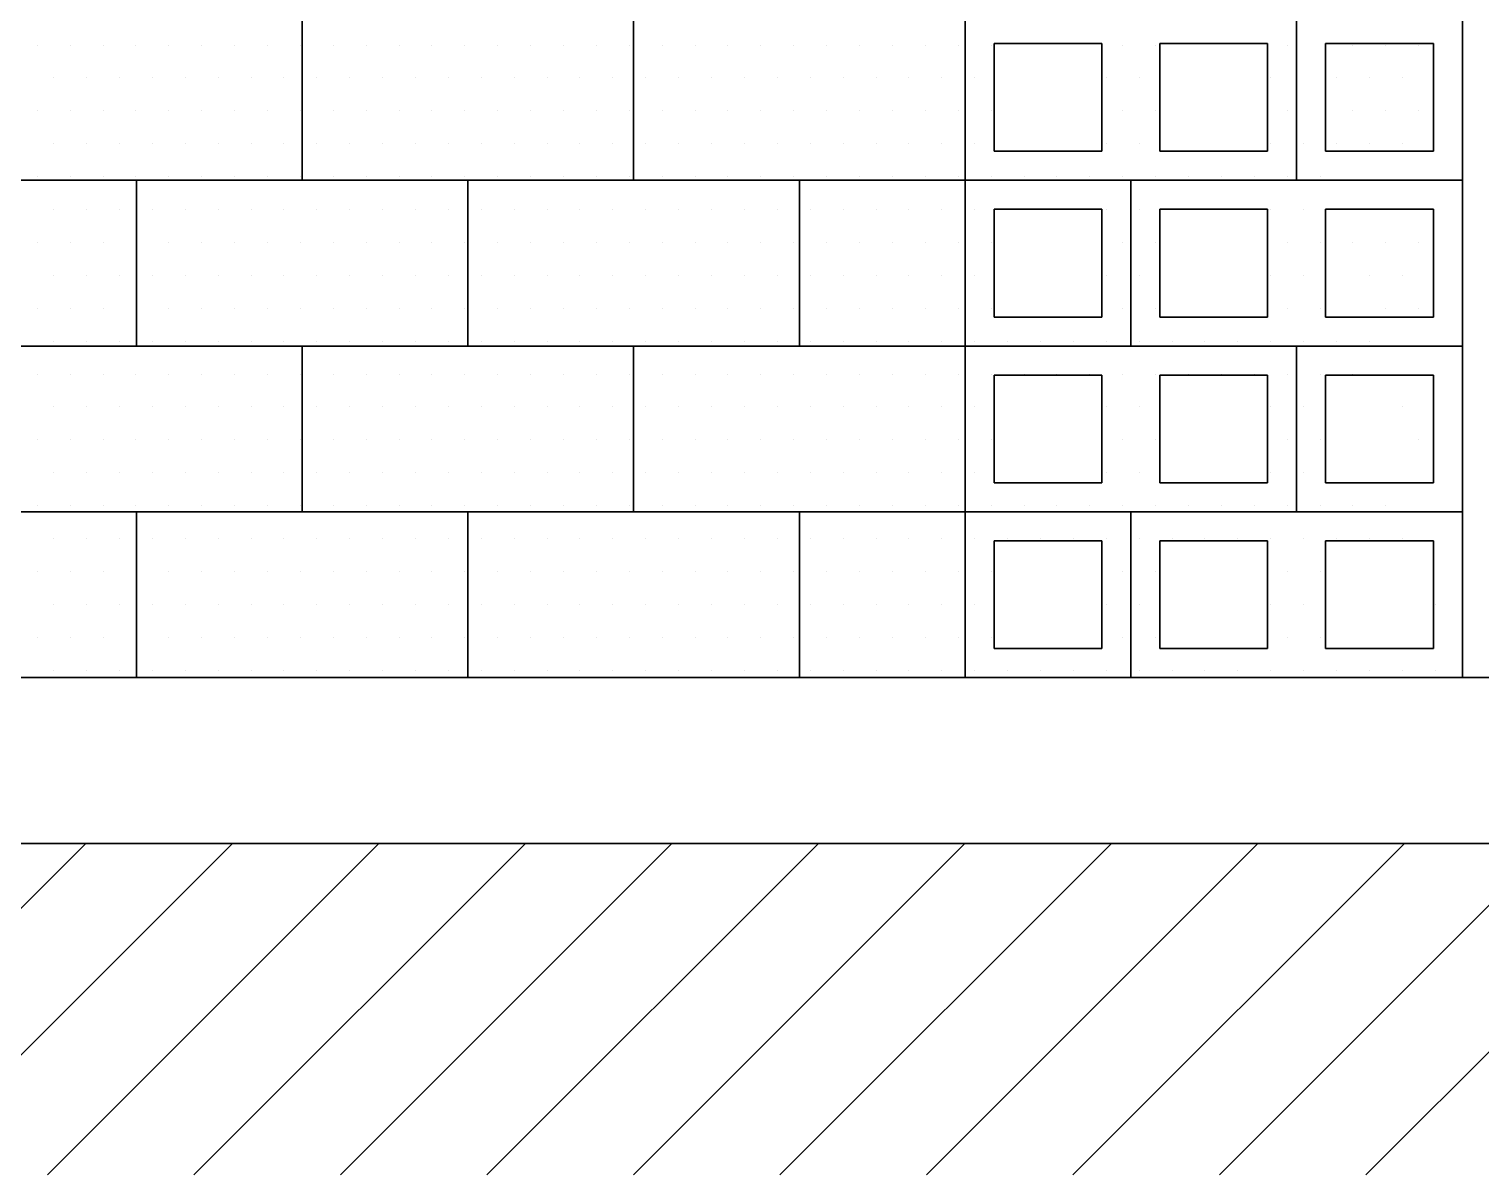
# Model space of a CAD drawing. Header units: millimetres. Extents: x 259.4 to 273.2, y 164.2 to 174.9.
# Drawn here: x 265.238 to 266.99, y 170.528 to 171.91 of the extents above; entities that cross this region are included whole.
import ezdxf

# ---------------------------------------------------------------- set-up
doc = ezdxf.new("R2010")
doc.units = ezdxf.units.MM
doc.layers.add('A-ANNO-SCRN', color=30, linetype='Continuous')
for name, color, linetype, lineweight in [('A-ELEV-MBE1', 7, 'Continuous', 35), ('A-ELEV-PATT', 8, 'Continuous', 18), ('A-WALL-FULL-EXTR', 7, 'Continuous', 35)]:
    doc.layers.add(name, color=color, linetype=linetype, lineweight=lineweight)

msp = doc.modelspace()

# ---------------------------------------------------------------- hatches: boundary and pattern name
at = {"layer": 'A-ANNO-SCRN'}
h = msp.add_hatch(dxfattribs=at)
h.set_pattern_fill('ANSI31', color=0)
h.set_pattern_definition([(45, (165.27523, 121.45509), (-0.08838835, 0.08838835), [])])
h.paths.add_polyline_path([(259.4171, 170.5279), (259.4171, 170.9279), (273.1671, 170.9279), (273.1671, 170.5279)])

# ---------------------------------------------------------------- linework, layer by layer
at = {"layer": 'A-ELEV-MBE1'}
for p, q in [((266.3671, 173.3279), (266.3671, 171.1279)), ((266.9671, 173.3279), (266.9671, 171.1279)), ((265.5671, 171.9279), (265.5671, 171.7279)), ((265.9671, 171.9279), (265.9671, 171.7279)), ((266.7671, 171.9279), (266.7671, 171.7279)), ((266.4021, 171.7629), (266.4021, 171.8929)), ((266.4021, 171.8929), (266.5321, 171.8929)), ((266.5321, 171.8929), (266.5321, 171.7629)), ((266.6021, 171.7629), (266.6021, 171.8929)), ((266.6021, 171.8929), (266.7321, 171.8929)), ((266.7321, 171.8929), (266.7321, 171.7629)), ((266.8021, 171.7629), (266.8021, 171.8929)), ((266.8021, 171.8929), (266.9321, 171.8929)), ((266.9321, 171.8929), (266.9321, 171.7629)), ((266.5321, 171.7629), (266.4021, 171.7629)), ((266.7321, 171.7629), (266.6021, 171.7629)), ((266.9321, 171.7629), (266.8021, 171.7629)), ((266.3671, 171.7279), (263.5001, 171.7279)), ((265.3671, 171.7279), (265.3671, 171.5279)), ((265.7671, 171.7279), (265.7671, 171.5279)), ((266.1671, 171.7279), (266.1671, 171.5279)), ((266.3671, 171.7279), (266.9671, 171.7279)), ((266.5671, 171.7279), (266.5671, 171.5279)), ((266.4021, 171.5629), (266.4021, 171.6929)), ((266.4021, 171.6929), (266.5321, 171.6929)), ((266.5321, 171.6929), (266.5321, 171.5629)), ((266.6021, 171.5629), (266.6021, 171.6929)), ((266.6021, 171.6929), (266.7321, 171.6929)), ((266.7321, 171.6929), (266.7321, 171.5629)), ((266.8021, 171.5629), (266.8021, 171.6929)), ((266.8021, 171.6929), (266.9321, 171.6929)), ((266.9321, 171.6929), (266.9321, 171.5629)), ((266.5321, 171.5629), (266.4021, 171.5629)), ((266.7321, 171.5629), (266.6021, 171.5629)), ((266.9321, 171.5629), (266.8021, 171.5629)), ((266.3671, 171.5279), (263.5001, 171.5279)), ((265.5671, 171.5279), (265.5671, 171.3279)), ((265.9671, 171.5279), (265.9671, 171.3279)), ((266.3671, 171.5279), (266.9671, 171.5279)), ((266.7671, 171.5279), (266.7671, 171.3279)), ((266.4021, 171.3629), (266.4021, 171.4929)), ((266.4021, 171.4929), (266.5321, 171.4929)), ((266.5321, 171.4929), (266.5321, 171.3629)), ((266.6021, 171.3629), (266.6021, 171.4929)), ((266.6021, 171.4929), (266.7321, 171.4929)), ((266.7321, 171.4929), (266.7321, 171.3629)), ((266.8021, 171.3629), (266.8021, 171.4929)), ((266.8021, 171.4929), (266.9321, 171.4929)), ((266.9321, 171.4929), (266.9321, 171.3629)), ((266.5321, 171.3629), (266.4021, 171.3629)), ((266.7321, 171.3629), (266.6021, 171.3629)), ((266.9321, 171.3629), (266.8021, 171.3629)), ((265.3671, 171.3279), (265.3671, 171.1279)), ((265.7671, 171.3279), (265.7671, 171.1279)), ((266.1671, 171.3279), (266.1671, 171.1279)), ((266.3671, 171.3279), (266.9671, 171.3279)), ((266.5671, 171.3279), (266.5671, 171.1279)), ((266.4021, 171.1629), (266.4021, 171.2929)), ((266.4021, 171.2929), (266.5321, 171.2929)), ((266.5321, 171.2929), (266.5321, 171.1629)), ((266.6021, 171.1629), (266.6021, 171.2929)), ((266.6021, 171.2929), (266.7321, 171.2929)), ((266.7321, 171.2929), (266.7321, 171.1629)), ((266.8021, 171.1629), (266.8021, 171.2929)), ((266.8021, 171.2929), (266.9321, 171.2929)), ((266.9321, 171.2929), (266.9321, 171.1629)), ((266.5321, 171.1629), (266.4021, 171.1629)), ((266.7321, 171.1629), (266.6021, 171.1629)), ((266.9321, 171.1629), (266.8021, 171.1629)), ((271.1671, 171.1279), (264.7671, 171.1279)), ((259.4171, 170.9279), (273.1671, 170.9279))]:
    msp.add_line(p, q, dxfattribs=at)
at = {"layer": 'A-ELEV-PATT', "linetype": 'Continuous'}
for p, q in [((265.2475, 171.891), (265.2475, 171.891)), ((265.2872, 171.891), (265.2872, 171.891)), ((265.3269, 171.891), (265.3269, 171.891)), ((265.3666, 171.891), (265.3666, 171.891)), ((265.4063, 171.891), (265.4063, 171.891)), ((265.446, 171.891), (265.446, 171.891)), ((265.4857, 171.891), (265.4857, 171.891)), ((265.5254, 171.891), (265.5254, 171.891)), ((265.565, 171.891), (265.565, 171.891)), ((265.6047, 171.891), (265.6047, 171.891)), ((265.6444, 171.891), (265.6444, 171.891)), ((265.6841, 171.891), (265.6841, 171.891)), ((265.7238, 171.891), (265.7238, 171.891)), ((265.7635, 171.891), (265.7635, 171.891)), ((265.8032, 171.891), (265.8032, 171.891)), ((265.8429, 171.891), (265.8429, 171.891)), ((265.8825, 171.891), (265.8825, 171.891)), ((265.9222, 171.891), (265.9222, 171.891)), ((265.9619, 171.891), (265.9619, 171.891)), ((266.0016, 171.891), (266.0016, 171.891)), ((266.0413, 171.891), (266.0413, 171.891)), ((266.081, 171.891), (266.081, 171.891)), ((266.1207, 171.891), (266.1207, 171.891)), ((266.1604, 171.891), (266.1604, 171.891)), ((266.2, 171.891), (266.2, 171.891)), ((266.2397, 171.891), (266.2397, 171.891)), ((266.2794, 171.891), (266.2794, 171.891)), ((266.3191, 171.891), (266.3191, 171.891)), ((266.3588, 171.891), (266.3588, 171.891)), ((266.3985, 171.891), (266.3985, 171.891)), ((266.5572, 171.891), (266.5572, 171.891)), ((266.5969, 171.891), (266.5969, 171.891)), ((266.7557, 171.891), (266.7557, 171.891)), ((266.835, 171.891), (266.835, 171.891)), ((266.8747, 171.891), (266.8747, 171.891)), ((266.9144, 171.891), (266.9144, 171.891)), ((265.2674, 171.8514), (265.2674, 171.8514)), ((265.3071, 171.8514), (265.3071, 171.8514)), ((265.3468, 171.8514), (265.3468, 171.8514)), ((265.3864, 171.8514), (265.3864, 171.8514)), ((265.4261, 171.8514), (265.4261, 171.8514)), ((265.4658, 171.8514), (265.4658, 171.8514)), ((265.5055, 171.8514), (265.5055, 171.8514)), ((265.5452, 171.8514), (265.5452, 171.8514)), ((265.5849, 171.8514), (265.5849, 171.8514)), ((265.6246, 171.8514), (265.6246, 171.8514)), ((265.6643, 171.8514), (265.6643, 171.8514)), ((265.7039, 171.8514), (265.7039, 171.8514)), ((265.7436, 171.8514), (265.7436, 171.8514)), ((265.7833, 171.8514), (265.7833, 171.8514)), ((265.823, 171.8514), (265.823, 171.8514)), ((265.8627, 171.8514), (265.8627, 171.8514)), ((265.9024, 171.8514), (265.9024, 171.8514)), ((265.9421, 171.8514), (265.9421, 171.8514)), ((265.9818, 171.8514), (265.9818, 171.8514)), ((266.0214, 171.8514), (266.0214, 171.8514)), ((266.0611, 171.8514), (266.0611, 171.8514)), ((266.1008, 171.8514), (266.1008, 171.8514)), ((266.1405, 171.8514), (266.1405, 171.8514)), ((266.1802, 171.8514), (266.1802, 171.8514)), ((266.2199, 171.8514), (266.2199, 171.8514)), ((266.2596, 171.8514), (266.2596, 171.8514)), ((266.2993, 171.8514), (266.2993, 171.8514)), ((266.3389, 171.8514), (266.3389, 171.8514)), ((266.3786, 171.8514), (266.3786, 171.8514)), ((266.5374, 171.8514), (266.5374, 171.8514)), ((266.5771, 171.8514), (266.5771, 171.8514)), ((266.7358, 171.8514), (266.7358, 171.8514)), ((266.8152, 171.8514), (266.8152, 171.8514)), ((266.8549, 171.8514), (266.8549, 171.8514)), ((266.8946, 171.8514), (266.8946, 171.8514)), ((265.2475, 171.8117), (265.2475, 171.8117)), ((265.2872, 171.8117), (265.2872, 171.8117)), ((265.3269, 171.8117), (265.3269, 171.8117)), ((265.3666, 171.8117), (265.3666, 171.8117)), ((265.4063, 171.8117), (265.4063, 171.8117)), ((265.446, 171.8117), (265.446, 171.8117)), ((265.4857, 171.8117), (265.4857, 171.8117)), ((265.5254, 171.8117), (265.5254, 171.8117)), ((265.565, 171.8117), (265.565, 171.8117)), ((265.6047, 171.8117), (265.6047, 171.8117)), ((265.6444, 171.8117), (265.6444, 171.8117)), ((265.6841, 171.8117), (265.6841, 171.8117)), ((265.7238, 171.8117), (265.7238, 171.8117)), ((265.7635, 171.8117), (265.7635, 171.8117)), ((265.8032, 171.8117), (265.8032, 171.8117)), ((265.8429, 171.8117), (265.8429, 171.8117)), ((265.8825, 171.8117), (265.8825, 171.8117)), ((265.9222, 171.8117), (265.9222, 171.8117)), ((265.9619, 171.8117), (265.9619, 171.8117)), ((266.0016, 171.8117), (266.0016, 171.8117)), ((266.0413, 171.8117), (266.0413, 171.8117)), ((266.081, 171.8117), (266.081, 171.8117)), ((266.1207, 171.8117), (266.1207, 171.8117)), ((266.1604, 171.8117), (266.1604, 171.8117)), ((266.2, 171.8117), (266.2, 171.8117)), ((266.2397, 171.8117), (266.2397, 171.8117)), ((266.2794, 171.8117), (266.2794, 171.8117)), ((266.3191, 171.8117), (266.3191, 171.8117)), ((266.3588, 171.8117), (266.3588, 171.8117)), ((266.3985, 171.8117), (266.3985, 171.8117)), ((266.5572, 171.8117), (266.5572, 171.8117)), ((266.5969, 171.8117), (266.5969, 171.8117)), ((266.7557, 171.8117), (266.7557, 171.8117)), ((266.835, 171.8117), (266.835, 171.8117)), ((266.8747, 171.8117), (266.8747, 171.8117)), ((266.9144, 171.8117), (266.9144, 171.8117)), ((265.2674, 171.772), (265.2674, 171.772)), ((265.3071, 171.772), (265.3071, 171.772)), ((265.3468, 171.772), (265.3468, 171.772)), ((265.3864, 171.772), (265.3864, 171.772)), ((265.4261, 171.772), (265.4261, 171.772)), ((265.4658, 171.772), (265.4658, 171.772)), ((265.5055, 171.772), (265.5055, 171.772)), ((265.5452, 171.772), (265.5452, 171.772)), ((265.5849, 171.772), (265.5849, 171.772)), ((265.6246, 171.772), (265.6246, 171.772)), ((265.6643, 171.772), (265.6643, 171.772)), ((265.7039, 171.772), (265.7039, 171.772)), ((265.7436, 171.772), (265.7436, 171.772)), ((265.7833, 171.772), (265.7833, 171.772)), ((265.823, 171.772), (265.823, 171.772)), ((265.8627, 171.772), (265.8627, 171.772)), ((265.9024, 171.772), (265.9024, 171.772)), ((265.9421, 171.772), (265.9421, 171.772)), ((265.9818, 171.772), (265.9818, 171.772)), ((266.0214, 171.772), (266.0214, 171.772)), ((266.0611, 171.772), (266.0611, 171.772)), ((266.1008, 171.772), (266.1008, 171.772)), ((266.1405, 171.772), (266.1405, 171.772)), ((266.1802, 171.772), (266.1802, 171.772)), ((266.2199, 171.772), (266.2199, 171.772)), ((266.2596, 171.772), (266.2596, 171.772)), ((266.2993, 171.772), (266.2993, 171.772)), ((266.3389, 171.772), (266.3389, 171.772)), ((266.3786, 171.772), (266.3786, 171.772)), ((266.5374, 171.772), (266.5374, 171.772)), ((266.5771, 171.772), (266.5771, 171.772)), ((266.7358, 171.772), (266.7358, 171.772)), ((266.7755, 171.772), (266.7755, 171.772)), ((266.8152, 171.772), (266.8152, 171.772)), ((266.8549, 171.772), (266.8549, 171.772)), ((266.8946, 171.772), (266.8946, 171.772)), ((265.2475, 171.7323), (265.2475, 171.7323)), ((265.2872, 171.7323), (265.2872, 171.7323)), ((265.3269, 171.7323), (265.3269, 171.7323)), ((265.3666, 171.7323), (265.3666, 171.7323)), ((265.4063, 171.7323), (265.4063, 171.7323)), ((265.446, 171.7323), (265.446, 171.7323)), ((265.4857, 171.7323), (265.4857, 171.7323)), ((265.5254, 171.7323), (265.5254, 171.7323)), ((265.565, 171.7323), (265.565, 171.7323)), ((265.6047, 171.7323), (265.6047, 171.7323)), ((265.6444, 171.7323), (265.6444, 171.7323)), ((265.6841, 171.7323), (265.6841, 171.7323)), ((265.7238, 171.7323), (265.7238, 171.7323)), ((265.7635, 171.7323), (265.7635, 171.7323)), ((265.8032, 171.7323), (265.8032, 171.7323)), ((265.8429, 171.7323), (265.8429, 171.7323)), ((265.8825, 171.7323), (265.8825, 171.7323)), ((265.9222, 171.7323), (265.9222, 171.7323)), ((265.9619, 171.7323), (265.9619, 171.7323)), ((266.0016, 171.7323), (266.0016, 171.7323)), ((266.0413, 171.7323), (266.0413, 171.7323)), ((266.081, 171.7323), (266.081, 171.7323)), ((266.1207, 171.7323), (266.1207, 171.7323)), ((266.1604, 171.7323), (266.1604, 171.7323)), ((266.2, 171.7323), (266.2, 171.7323)), ((266.2397, 171.7323), (266.2397, 171.7323)), ((266.2794, 171.7323), (266.2794, 171.7323)), ((266.3191, 171.7323), (266.3191, 171.7323)), ((266.3588, 171.7323), (266.3588, 171.7323)), ((266.3985, 171.7323), (266.3985, 171.7323)), ((266.4382, 171.7323), (266.4382, 171.7323)), ((266.4779, 171.7323), (266.4779, 171.7323)), ((266.5175, 171.7323), (266.5175, 171.7323)), ((266.5572, 171.7323), (266.5572, 171.7323)), ((266.5969, 171.7323), (266.5969, 171.7323)), ((266.6366, 171.7323), (266.6366, 171.7323)), ((266.6763, 171.7323), (266.6763, 171.7323)), ((266.716, 171.7323), (266.716, 171.7323)), ((266.7557, 171.7323), (266.7557, 171.7323)), ((266.7954, 171.7323), (266.7954, 171.7323)), ((265.2674, 171.6926), (265.2674, 171.6926)), ((265.3071, 171.6926), (265.3071, 171.6926)), ((265.3468, 171.6926), (265.3468, 171.6926)), ((265.3864, 171.6926), (265.3864, 171.6926)), ((265.4261, 171.6926), (265.4261, 171.6926)), ((265.4658, 171.6926), (265.4658, 171.6926)), ((265.5055, 171.6926), (265.5055, 171.6926)), ((265.5452, 171.6926), (265.5452, 171.6926)), ((265.5849, 171.6926), (265.5849, 171.6926)), ((265.6246, 171.6926), (265.6246, 171.6926)), ((265.6643, 171.6926), (265.6643, 171.6926)), ((265.7039, 171.6926), (265.7039, 171.6926)), ((265.7436, 171.6926), (265.7436, 171.6926)), ((265.7833, 171.6926), (265.7833, 171.6926)), ((265.823, 171.6926), (265.823, 171.6926)), ((265.8627, 171.6926), (265.8627, 171.6926)), ((265.9024, 171.6926), (265.9024, 171.6926)), ((265.9421, 171.6926), (265.9421, 171.6926)), ((265.9818, 171.6926), (265.9818, 171.6926)), ((266.0214, 171.6926), (266.0214, 171.6926)), ((266.0611, 171.6926), (266.0611, 171.6926)), ((266.1008, 171.6926), (266.1008, 171.6926)), ((266.1405, 171.6926), (266.1405, 171.6926)), ((266.1802, 171.6926), (266.1802, 171.6926)), ((266.2199, 171.6926), (266.2199, 171.6926)), ((266.2596, 171.6926), (266.2596, 171.6926)), ((266.2993, 171.6926), (266.2993, 171.6926)), ((266.3389, 171.6926), (266.3389, 171.6926)), ((266.3786, 171.6926), (266.3786, 171.6926)), ((266.5374, 171.6926), (266.5374, 171.6926)), ((266.5771, 171.6926), (266.5771, 171.6926)), ((266.7358, 171.6926), (266.7358, 171.6926)), ((266.7755, 171.6926), (266.7755, 171.6926)), ((266.8152, 171.6926), (266.8152, 171.6926)), ((266.8549, 171.6926), (266.8549, 171.6926)), ((266.8946, 171.6926), (266.8946, 171.6926)), ((265.2475, 171.6529), (265.2475, 171.6529)), ((265.2872, 171.6529), (265.2872, 171.6529)), ((265.3269, 171.6529), (265.3269, 171.6529)), ((265.3666, 171.6529), (265.3666, 171.6529)), ((265.4063, 171.6529), (265.4063, 171.6529)), ((265.446, 171.6529), (265.446, 171.6529)), ((265.4857, 171.6529), (265.4857, 171.6529)), ((265.5254, 171.6529), (265.5254, 171.6529)), ((265.565, 171.6529), (265.565, 171.6529)), ((265.6047, 171.6529), (265.6047, 171.6529)), ((265.6444, 171.6529), (265.6444, 171.6529)), ((265.6841, 171.6529), (265.6841, 171.6529)), ((265.7238, 171.6529), (265.7238, 171.6529)), ((265.7635, 171.6529), (265.7635, 171.6529)), ((265.8032, 171.6529), (265.8032, 171.6529)), ((265.8429, 171.6529), (265.8429, 171.6529)), ((265.8825, 171.6529), (265.8825, 171.6529)), ((265.9222, 171.6529), (265.9222, 171.6529)), ((265.9619, 171.6529), (265.9619, 171.6529)), ((266.0016, 171.6529), (266.0016, 171.6529)), ((266.0413, 171.6529), (266.0413, 171.6529)), ((266.081, 171.6529), (266.081, 171.6529)), ((266.1207, 171.6529), (266.1207, 171.6529)), ((266.1604, 171.6529), (266.1604, 171.6529)), ((266.2, 171.6529), (266.2, 171.6529)), ((266.2397, 171.6529), (266.2397, 171.6529)), ((266.2794, 171.6529), (266.2794, 171.6529)), ((266.3191, 171.6529), (266.3191, 171.6529)), ((266.3588, 171.6529), (266.3588, 171.6529)), ((266.3985, 171.6529), (266.3985, 171.6529)), ((266.5572, 171.6529), (266.5572, 171.6529)), ((266.5969, 171.6529), (266.5969, 171.6529)), ((266.7557, 171.6529), (266.7557, 171.6529)), ((266.7954, 171.6529), (266.7954, 171.6529)), ((266.835, 171.6529), (266.835, 171.6529)), ((266.8747, 171.6529), (266.8747, 171.6529)), ((266.9144, 171.6529), (266.9144, 171.6529)), ((265.2674, 171.6132), (265.2674, 171.6132)), ((265.3071, 171.6132), (265.3071, 171.6132)), ((265.3468, 171.6132), (265.3468, 171.6132)), ((265.3864, 171.6132), (265.3864, 171.6132)), ((265.4261, 171.6132), (265.4261, 171.6132)), ((265.4658, 171.6132), (265.4658, 171.6132)), ((265.5055, 171.6132), (265.5055, 171.6132)), ((265.5452, 171.6132), (265.5452, 171.6132)), ((265.5849, 171.6132), (265.5849, 171.6132)), ((265.6246, 171.6132), (265.6246, 171.6132)), ((265.6643, 171.6132), (265.6643, 171.6132)), ((265.7039, 171.6132), (265.7039, 171.6132)), ((265.7436, 171.6132), (265.7436, 171.6132)), ((265.7833, 171.6132), (265.7833, 171.6132)), ((265.823, 171.6132), (265.823, 171.6132)), ((265.8627, 171.6132), (265.8627, 171.6132)), ((265.9024, 171.6132), (265.9024, 171.6132)), ((265.9421, 171.6132), (265.9421, 171.6132)), ((265.9818, 171.6132), (265.9818, 171.6132)), ((266.0214, 171.6132), (266.0214, 171.6132)), ((266.0611, 171.6132), (266.0611, 171.6132)), ((266.1008, 171.6132), (266.1008, 171.6132)), ((266.1405, 171.6132), (266.1405, 171.6132)), ((266.1802, 171.6132), (266.1802, 171.6132)), ((266.2199, 171.6132), (266.2199, 171.6132)), ((266.2596, 171.6132), (266.2596, 171.6132)), ((266.2993, 171.6132), (266.2993, 171.6132)), ((266.3389, 171.6132), (266.3389, 171.6132)), ((266.3786, 171.6132), (266.3786, 171.6132)), ((266.5374, 171.6132), (266.5374, 171.6132)), ((266.5771, 171.6132), (266.5771, 171.6132)), ((266.7358, 171.6132), (266.7358, 171.6132)), ((266.7755, 171.6132), (266.7755, 171.6132)), ((266.8549, 171.6132), (266.8549, 171.6132)), ((266.8946, 171.6132), (266.8946, 171.6132)), ((265.2475, 171.5735), (265.2475, 171.5735)), ((265.2872, 171.5735), (265.2872, 171.5735)), ((265.3269, 171.5735), (265.3269, 171.5735)), ((265.3666, 171.5735), (265.3666, 171.5735)), ((265.4063, 171.5735), (265.4063, 171.5735)), ((265.446, 171.5735), (265.446, 171.5735)), ((265.4857, 171.5735), (265.4857, 171.5735)), ((265.5254, 171.5735), (265.5254, 171.5735)), ((265.565, 171.5735), (265.565, 171.5735)), ((265.6047, 171.5735), (265.6047, 171.5735)), ((265.6444, 171.5735), (265.6444, 171.5735)), ((265.6841, 171.5735), (265.6841, 171.5735)), ((265.7238, 171.5735), (265.7238, 171.5735)), ((265.7635, 171.5735), (265.7635, 171.5735)), ((265.8032, 171.5735), (265.8032, 171.5735)), ((265.8429, 171.5735), (265.8429, 171.5735)), ((265.8825, 171.5735), (265.8825, 171.5735)), ((265.9222, 171.5735), (265.9222, 171.5735)), ((265.9619, 171.5735), (265.9619, 171.5735)), ((266.0016, 171.5735), (266.0016, 171.5735)), ((266.0413, 171.5735), (266.0413, 171.5735)), ((266.081, 171.5735), (266.081, 171.5735)), ((266.1207, 171.5735), (266.1207, 171.5735)), ((266.1604, 171.5735), (266.1604, 171.5735)), ((266.2, 171.5735), (266.2, 171.5735)), ((266.2397, 171.5735), (266.2397, 171.5735)), ((266.2794, 171.5735), (266.2794, 171.5735)), ((266.3191, 171.5735), (266.3191, 171.5735)), ((266.3588, 171.5735), (266.3588, 171.5735)), ((266.3985, 171.5735), (266.3985, 171.5735)), ((266.5572, 171.5735), (266.5572, 171.5735)), ((266.5969, 171.5735), (266.5969, 171.5735)), ((266.7557, 171.5735), (266.7557, 171.5735)), ((266.7954, 171.5735), (266.7954, 171.5735)), ((266.8747, 171.5735), (266.8747, 171.5735)), ((266.9144, 171.5735), (266.9144, 171.5735)), ((265.2674, 171.5339), (265.2674, 171.5339)), ((265.3071, 171.5339), (265.3071, 171.5339)), ((265.3468, 171.5339), (265.3468, 171.5339)), ((265.3864, 171.5339), (265.3864, 171.5339)), ((265.4261, 171.5339), (265.4261, 171.5339)), ((265.4658, 171.5339), (265.4658, 171.5339)), ((265.5055, 171.5339), (265.5055, 171.5339)), ((265.5452, 171.5339), (265.5452, 171.5339)), ((265.5849, 171.5339), (265.5849, 171.5339)), ((265.6246, 171.5339), (265.6246, 171.5339)), ((265.6643, 171.5339), (265.6643, 171.5339)), ((265.7039, 171.5339), (265.7039, 171.5339)), ((265.7436, 171.5339), (265.7436, 171.5339)), ((265.7833, 171.5339), (265.7833, 171.5339)), ((265.823, 171.5339), (265.823, 171.5339)), ((265.8627, 171.5339), (265.8627, 171.5339)), ((265.9024, 171.5339), (265.9024, 171.5339)), ((265.9421, 171.5339), (265.9421, 171.5339)), ((265.9818, 171.5339), (265.9818, 171.5339)), ((266.0214, 171.5339), (266.0214, 171.5339)), ((266.0611, 171.5339), (266.0611, 171.5339)), ((266.1008, 171.5339), (266.1008, 171.5339)), ((266.1405, 171.5339), (266.1405, 171.5339)), ((266.1802, 171.5339), (266.1802, 171.5339)), ((266.2199, 171.5339), (266.2199, 171.5339)), ((266.2596, 171.5339), (266.2596, 171.5339)), ((266.2993, 171.5339), (266.2993, 171.5339)), ((266.3389, 171.5339), (266.3389, 171.5339)), ((266.3786, 171.5339), (266.3786, 171.5339)), ((266.4183, 171.5339), (266.4183, 171.5339)), ((266.458, 171.5339), (266.458, 171.5339)), ((266.4977, 171.5339), (266.4977, 171.5339)), ((266.5374, 171.5339), (266.5374, 171.5339)), ((266.5771, 171.5339), (266.5771, 171.5339)), ((266.6168, 171.5339), (266.6168, 171.5339)), ((266.6564, 171.5339), (266.6564, 171.5339)), ((266.6961, 171.5339), (266.6961, 171.5339)), ((266.7358, 171.5339), (266.7358, 171.5339)), ((266.7755, 171.5339), (266.7755, 171.5339)), ((266.8152, 171.5339), (266.8152, 171.5339)), ((266.8549, 171.5339), (266.8549, 171.5339)), ((265.2475, 171.4942), (265.2475, 171.4942)), ((265.2872, 171.4942), (265.2872, 171.4942)), ((265.3269, 171.4942), (265.3269, 171.4942)), ((265.3666, 171.4942), (265.3666, 171.4942)), ((265.4063, 171.4942), (265.4063, 171.4942)), ((265.446, 171.4942), (265.446, 171.4942)), ((265.4857, 171.4942), (265.4857, 171.4942)), ((265.5254, 171.4942), (265.5254, 171.4942)), ((265.565, 171.4942), (265.565, 171.4942)), ((265.6047, 171.4942), (265.6047, 171.4942)), ((265.6444, 171.4942), (265.6444, 171.4942)), ((265.6841, 171.4942), (265.6841, 171.4942)), ((265.7238, 171.4942), (265.7238, 171.4942)), ((265.7635, 171.4942), (265.7635, 171.4942)), ((265.8032, 171.4942), (265.8032, 171.4942)), ((265.8429, 171.4942), (265.8429, 171.4942)), ((265.8825, 171.4942), (265.8825, 171.4942)), ((265.9222, 171.4942), (265.9222, 171.4942)), ((265.9619, 171.4942), (265.9619, 171.4942)), ((266.0016, 171.4942), (266.0016, 171.4942)), ((266.0413, 171.4942), (266.0413, 171.4942)), ((266.081, 171.4942), (266.081, 171.4942)), ((266.1207, 171.4942), (266.1207, 171.4942)), ((266.1604, 171.4942), (266.1604, 171.4942)), ((266.2, 171.4942), (266.2, 171.4942)), ((266.2397, 171.4942), (266.2397, 171.4942)), ((266.2794, 171.4942), (266.2794, 171.4942)), ((266.3191, 171.4942), (266.3191, 171.4942)), ((266.3588, 171.4942), (266.3588, 171.4942)), ((266.3985, 171.4942), (266.3985, 171.4942)), ((266.4382, 171.4942), (266.4382, 171.4942)), ((266.4779, 171.4942), (266.4779, 171.4942)), ((266.5175, 171.4942), (266.5175, 171.4942)), ((266.5572, 171.4942), (266.5572, 171.4942)), ((266.5969, 171.4942), (266.5969, 171.4942)), ((266.6366, 171.4942), (266.6366, 171.4942)), ((266.6763, 171.4942), (266.6763, 171.4942)), ((266.716, 171.4942), (266.716, 171.4942)), ((266.7557, 171.4942), (266.7557, 171.4942)), ((266.7954, 171.4942), (266.7954, 171.4942)), ((266.835, 171.4942), (266.835, 171.4942)), ((265.2674, 171.4545), (265.2674, 171.4545)), ((265.3071, 171.4545), (265.3071, 171.4545)), ((265.3468, 171.4545), (265.3468, 171.4545)), ((265.3864, 171.4545), (265.3864, 171.4545)), ((265.4261, 171.4545), (265.4261, 171.4545)), ((265.4658, 171.4545), (265.4658, 171.4545)), ((265.5055, 171.4545), (265.5055, 171.4545)), ((265.5452, 171.4545), (265.5452, 171.4545)), ((265.5849, 171.4545), (265.5849, 171.4545)), ((265.6246, 171.4545), (265.6246, 171.4545)), ((265.6643, 171.4545), (265.6643, 171.4545)), ((265.7039, 171.4545), (265.7039, 171.4545)), ((265.7436, 171.4545), (265.7436, 171.4545)), ((265.7833, 171.4545), (265.7833, 171.4545)), ((265.823, 171.4545), (265.823, 171.4545)), ((265.8627, 171.4545), (265.8627, 171.4545)), ((265.9024, 171.4545), (265.9024, 171.4545)), ((265.9421, 171.4545), (265.9421, 171.4545)), ((265.9818, 171.4545), (265.9818, 171.4545)), ((266.0214, 171.4545), (266.0214, 171.4545)), ((266.0611, 171.4545), (266.0611, 171.4545)), ((266.1008, 171.4545), (266.1008, 171.4545)), ((266.1405, 171.4545), (266.1405, 171.4545)), ((266.1802, 171.4545), (266.1802, 171.4545)), ((266.2199, 171.4545), (266.2199, 171.4545)), ((266.2596, 171.4545), (266.2596, 171.4545)), ((266.2993, 171.4545), (266.2993, 171.4545)), ((266.3389, 171.4545), (266.3389, 171.4545)), ((266.3786, 171.4545), (266.3786, 171.4545)), ((266.5374, 171.4545), (266.5374, 171.4545)), ((266.5771, 171.4545), (266.5771, 171.4545)), ((266.7358, 171.4545), (266.7358, 171.4545)), ((266.7755, 171.4545), (266.7755, 171.4545)), ((266.8946, 171.4545), (266.8946, 171.4545)), ((265.2475, 171.4148), (265.2475, 171.4148)), ((265.2872, 171.4148), (265.2872, 171.4148)), ((265.3269, 171.4148), (265.3269, 171.4148)), ((265.3666, 171.4148), (265.3666, 171.4148)), ((265.4063, 171.4148), (265.4063, 171.4148)), ((265.446, 171.4148), (265.446, 171.4148)), ((265.4857, 171.4148), (265.4857, 171.4148)), ((265.5254, 171.4148), (265.5254, 171.4148)), ((265.565, 171.4148), (265.565, 171.4148)), ((265.6047, 171.4148), (265.6047, 171.4148)), ((265.6444, 171.4148), (265.6444, 171.4148)), ((265.6841, 171.4148), (265.6841, 171.4148)), ((265.7238, 171.4148), (265.7238, 171.4148)), ((265.7635, 171.4148), (265.7635, 171.4148)), ((265.8032, 171.4148), (265.8032, 171.4148)), ((265.8429, 171.4148), (265.8429, 171.4148)), ((265.8825, 171.4148), (265.8825, 171.4148)), ((265.9222, 171.4148), (265.9222, 171.4148)), ((265.9619, 171.4148), (265.9619, 171.4148)), ((266.0016, 171.4148), (266.0016, 171.4148)), ((266.0413, 171.4148), (266.0413, 171.4148)), ((266.081, 171.4148), (266.081, 171.4148)), ((266.1207, 171.4148), (266.1207, 171.4148)), ((266.1604, 171.4148), (266.1604, 171.4148)), ((266.2, 171.4148), (266.2, 171.4148)), ((266.2397, 171.4148), (266.2397, 171.4148)), ((266.2794, 171.4148), (266.2794, 171.4148)), ((266.3191, 171.4148), (266.3191, 171.4148)), ((266.3588, 171.4148), (266.3588, 171.4148)), ((266.3985, 171.4148), (266.3985, 171.4148)), ((266.5572, 171.4148), (266.5572, 171.4148)), ((266.5969, 171.4148), (266.5969, 171.4148)), ((266.7557, 171.4148), (266.7557, 171.4148)), ((266.7954, 171.4148), (266.7954, 171.4148)), ((266.9144, 171.4148), (266.9144, 171.4148)), ((265.2674, 171.3751), (265.2674, 171.3751)), ((265.3071, 171.3751), (265.3071, 171.3751)), ((265.3468, 171.3751), (265.3468, 171.3751)), ((265.3864, 171.3751), (265.3864, 171.3751)), ((265.4261, 171.3751), (265.4261, 171.3751)), ((265.4658, 171.3751), (265.4658, 171.3751)), ((265.5055, 171.3751), (265.5055, 171.3751)), ((265.5452, 171.3751), (265.5452, 171.3751)), ((265.5849, 171.3751), (265.5849, 171.3751)), ((265.6246, 171.3751), (265.6246, 171.3751)), ((265.6643, 171.3751), (265.6643, 171.3751)), ((265.7039, 171.3751), (265.7039, 171.3751)), ((265.7436, 171.3751), (265.7436, 171.3751)), ((265.7833, 171.3751), (265.7833, 171.3751)), ((265.823, 171.3751), (265.823, 171.3751)), ((265.8627, 171.3751), (265.8627, 171.3751)), ((265.9024, 171.3751), (265.9024, 171.3751)), ((265.9421, 171.3751), (265.9421, 171.3751)), ((265.9818, 171.3751), (265.9818, 171.3751)), ((266.0214, 171.3751), (266.0214, 171.3751)), ((266.0611, 171.3751), (266.0611, 171.3751)), ((266.1008, 171.3751), (266.1008, 171.3751)), ((266.1405, 171.3751), (266.1405, 171.3751)), ((266.1802, 171.3751), (266.1802, 171.3751)), ((266.2199, 171.3751), (266.2199, 171.3751)), ((266.2596, 171.3751), (266.2596, 171.3751)), ((266.2993, 171.3751), (266.2993, 171.3751)), ((266.3389, 171.3751), (266.3389, 171.3751)), ((266.3786, 171.3751), (266.3786, 171.3751)), ((266.5374, 171.3751), (266.5374, 171.3751)), ((266.5771, 171.3751), (266.5771, 171.3751)), ((266.7358, 171.3751), (266.7358, 171.3751)), ((266.7755, 171.3751), (266.7755, 171.3751)), ((265.2475, 171.3354), (265.2475, 171.3354)), ((265.2872, 171.3354), (265.2872, 171.3354)), ((265.3269, 171.3354), (265.3269, 171.3354)), ((265.3666, 171.3354), (265.3666, 171.3354)), ((265.4063, 171.3354), (265.4063, 171.3354)), ((265.446, 171.3354), (265.446, 171.3354)), ((265.4857, 171.3354), (265.4857, 171.3354)), ((265.5254, 171.3354), (265.5254, 171.3354)), ((265.565, 171.3354), (265.565, 171.3354)), ((265.6047, 171.3354), (265.6047, 171.3354)), ((265.6444, 171.3354), (265.6444, 171.3354)), ((265.6841, 171.3354), (265.6841, 171.3354)), ((265.7238, 171.3354), (265.7238, 171.3354)), ((265.7635, 171.3354), (265.7635, 171.3354)), ((265.8032, 171.3354), (265.8032, 171.3354)), ((265.8429, 171.3354), (265.8429, 171.3354)), ((265.8825, 171.3354), (265.8825, 171.3354)), ((265.9222, 171.3354), (265.9222, 171.3354)), ((265.9619, 171.3354), (265.9619, 171.3354)), ((266.0016, 171.3354), (266.0016, 171.3354)), ((266.0413, 171.3354), (266.0413, 171.3354)), ((266.081, 171.3354), (266.081, 171.3354)), ((266.1207, 171.3354), (266.1207, 171.3354)), ((266.1604, 171.3354), (266.1604, 171.3354)), ((266.2, 171.3354), (266.2, 171.3354)), ((266.2397, 171.3354), (266.2397, 171.3354)), ((266.2794, 171.3354), (266.2794, 171.3354)), ((266.3191, 171.3354), (266.3191, 171.3354)), ((266.3588, 171.3354), (266.3588, 171.3354)), ((266.3985, 171.3354), (266.3985, 171.3354)), ((266.4382, 171.3354), (266.4382, 171.3354)), ((266.4779, 171.3354), (266.4779, 171.3354)), ((266.5175, 171.3354), (266.5175, 171.3354)), ((266.5572, 171.3354), (266.5572, 171.3354)), ((266.5969, 171.3354), (266.5969, 171.3354)), ((266.6366, 171.3354), (266.6366, 171.3354)), ((266.6763, 171.3354), (266.6763, 171.3354)), ((266.716, 171.3354), (266.716, 171.3354)), ((266.7557, 171.3354), (266.7557, 171.3354)), ((266.7954, 171.3354), (266.7954, 171.3354)), ((266.835, 171.3354), (266.835, 171.3354)), ((266.8747, 171.3354), (266.8747, 171.3354)), ((265.2674, 171.2957), (265.2674, 171.2957)), ((265.3071, 171.2957), (265.3071, 171.2957)), ((265.3468, 171.2957), (265.3468, 171.2957)), ((265.3864, 171.2957), (265.3864, 171.2957)), ((265.4261, 171.2957), (265.4261, 171.2957)), ((265.4658, 171.2957), (265.4658, 171.2957)), ((265.5055, 171.2957), (265.5055, 171.2957)), ((265.5452, 171.2957), (265.5452, 171.2957)), ((265.5849, 171.2957), (265.5849, 171.2957)), ((265.6246, 171.2957), (265.6246, 171.2957)), ((265.6643, 171.2957), (265.6643, 171.2957)), ((265.7039, 171.2957), (265.7039, 171.2957)), ((265.7436, 171.2957), (265.7436, 171.2957)), ((265.7833, 171.2957), (265.7833, 171.2957)), ((265.823, 171.2957), (265.823, 171.2957)), ((265.8627, 171.2957), (265.8627, 171.2957)), ((265.9024, 171.2957), (265.9024, 171.2957)), ((265.9421, 171.2957), (265.9421, 171.2957)), ((265.9818, 171.2957), (265.9818, 171.2957)), ((266.0214, 171.2957), (266.0214, 171.2957)), ((266.0611, 171.2957), (266.0611, 171.2957)), ((266.1008, 171.2957), (266.1008, 171.2957)), ((266.1405, 171.2957), (266.1405, 171.2957)), ((266.1802, 171.2957), (266.1802, 171.2957)), ((266.2199, 171.2957), (266.2199, 171.2957)), ((266.2596, 171.2957), (266.2596, 171.2957)), ((266.2993, 171.2957), (266.2993, 171.2957)), ((266.3389, 171.2957), (266.3389, 171.2957)), ((266.3786, 171.2957), (266.3786, 171.2957)), ((266.4183, 171.2957), (266.4183, 171.2957)), ((266.458, 171.2957), (266.458, 171.2957)), ((266.4977, 171.2957), (266.4977, 171.2957)), ((266.5374, 171.2957), (266.5374, 171.2957)), ((266.5771, 171.2957), (266.5771, 171.2957)), ((266.6168, 171.2957), (266.6168, 171.2957)), ((266.6564, 171.2957), (266.6564, 171.2957)), ((266.6961, 171.2957), (266.6961, 171.2957)), ((266.7358, 171.2957), (266.7358, 171.2957)), ((266.7755, 171.2957), (266.7755, 171.2957)), ((266.8152, 171.2957), (266.8152, 171.2957)), ((266.8549, 171.2957), (266.8549, 171.2957)), ((266.8946, 171.2957), (266.8946, 171.2957)), ((265.2475, 171.256), (265.2475, 171.256)), ((265.2872, 171.256), (265.2872, 171.256)), ((265.3269, 171.256), (265.3269, 171.256)), ((265.3666, 171.256), (265.3666, 171.256)), ((265.4063, 171.256), (265.4063, 171.256)), ((265.446, 171.256), (265.446, 171.256)), ((265.4857, 171.256), (265.4857, 171.256)), ((265.5254, 171.256), (265.5254, 171.256)), ((265.565, 171.256), (265.565, 171.256)), ((265.6047, 171.256), (265.6047, 171.256)), ((265.6444, 171.256), (265.6444, 171.256)), ((265.6841, 171.256), (265.6841, 171.256)), ((265.7238, 171.256), (265.7238, 171.256)), ((265.7635, 171.256), (265.7635, 171.256)), ((265.8032, 171.256), (265.8032, 171.256)), ((265.8429, 171.256), (265.8429, 171.256)), ((265.8825, 171.256), (265.8825, 171.256)), ((265.9222, 171.256), (265.9222, 171.256)), ((265.9619, 171.256), (265.9619, 171.256)), ((266.0016, 171.256), (266.0016, 171.256)), ((266.0413, 171.256), (266.0413, 171.256)), ((266.081, 171.256), (266.081, 171.256)), ((266.1207, 171.256), (266.1207, 171.256)), ((266.1604, 171.256), (266.1604, 171.256)), ((266.2, 171.256), (266.2, 171.256)), ((266.2397, 171.256), (266.2397, 171.256)), ((266.2794, 171.256), (266.2794, 171.256)), ((266.3191, 171.256), (266.3191, 171.256)), ((266.3588, 171.256), (266.3588, 171.256)), ((266.3985, 171.256), (266.3985, 171.256)), ((266.5572, 171.256), (266.5572, 171.256)), ((266.5969, 171.256), (266.5969, 171.256)), ((266.7557, 171.256), (266.7557, 171.256)), ((266.7954, 171.256), (266.7954, 171.256)), ((265.2674, 171.2164), (265.2674, 171.2164)), ((265.3071, 171.2164), (265.3071, 171.2164)), ((265.3468, 171.2164), (265.3468, 171.2164)), ((265.3864, 171.2164), (265.3864, 171.2164)), ((265.4261, 171.2164), (265.4261, 171.2164)), ((265.4658, 171.2164), (265.4658, 171.2164)), ((265.5055, 171.2164), (265.5055, 171.2164)), ((265.5452, 171.2164), (265.5452, 171.2164)), ((265.5849, 171.2164), (265.5849, 171.2164)), ((265.6246, 171.2164), (265.6246, 171.2164)), ((265.6643, 171.2164), (265.6643, 171.2164)), ((265.7039, 171.2164), (265.7039, 171.2164)), ((265.7436, 171.2164), (265.7436, 171.2164)), ((265.7833, 171.2164), (265.7833, 171.2164)), ((265.823, 171.2164), (265.823, 171.2164)), ((265.8627, 171.2164), (265.8627, 171.2164)), ((265.9024, 171.2164), (265.9024, 171.2164)), ((265.9421, 171.2164), (265.9421, 171.2164)), ((265.9818, 171.2164), (265.9818, 171.2164)), ((266.0214, 171.2164), (266.0214, 171.2164)), ((266.0611, 171.2164), (266.0611, 171.2164)), ((266.1008, 171.2164), (266.1008, 171.2164)), ((266.1405, 171.2164), (266.1405, 171.2164)), ((266.1802, 171.2164), (266.1802, 171.2164)), ((266.2199, 171.2164), (266.2199, 171.2164)), ((266.2596, 171.2164), (266.2596, 171.2164)), ((266.2993, 171.2164), (266.2993, 171.2164)), ((266.3389, 171.2164), (266.3389, 171.2164)), ((266.3786, 171.2164), (266.3786, 171.2164)), ((266.5374, 171.2164), (266.5374, 171.2164)), ((266.5771, 171.2164), (266.5771, 171.2164)), ((266.7358, 171.2164), (266.7358, 171.2164)), ((266.7755, 171.2164), (266.7755, 171.2164)), ((266.9343, 171.2164), (266.9343, 171.2164)), ((265.2475, 171.1767), (265.2475, 171.1767)), ((265.2872, 171.1767), (265.2872, 171.1767)), ((265.3269, 171.1767), (265.3269, 171.1767)), ((265.3666, 171.1767), (265.3666, 171.1767)), ((265.4063, 171.1767), (265.4063, 171.1767)), ((265.446, 171.1767), (265.446, 171.1767)), ((265.4857, 171.1767), (265.4857, 171.1767)), ((265.5254, 171.1767), (265.5254, 171.1767)), ((265.565, 171.1767), (265.565, 171.1767)), ((265.6047, 171.1767), (265.6047, 171.1767)), ((265.6444, 171.1767), (265.6444, 171.1767)), ((265.6841, 171.1767), (265.6841, 171.1767)), ((265.7238, 171.1767), (265.7238, 171.1767)), ((265.7635, 171.1767), (265.7635, 171.1767)), ((265.8032, 171.1767), (265.8032, 171.1767)), ((265.8429, 171.1767), (265.8429, 171.1767)), ((265.8825, 171.1767), (265.8825, 171.1767)), ((265.9222, 171.1767), (265.9222, 171.1767)), ((265.9619, 171.1767), (265.9619, 171.1767)), ((266.0016, 171.1767), (266.0016, 171.1767)), ((266.0413, 171.1767), (266.0413, 171.1767)), ((266.081, 171.1767), (266.081, 171.1767)), ((266.1207, 171.1767), (266.1207, 171.1767)), ((266.1604, 171.1767), (266.1604, 171.1767)), ((266.2, 171.1767), (266.2, 171.1767)), ((266.2397, 171.1767), (266.2397, 171.1767)), ((266.2794, 171.1767), (266.2794, 171.1767)), ((266.3191, 171.1767), (266.3191, 171.1767)), ((266.3588, 171.1767), (266.3588, 171.1767)), ((266.3985, 171.1767), (266.3985, 171.1767)), ((266.5572, 171.1767), (266.5572, 171.1767)), ((266.5969, 171.1767), (266.5969, 171.1767)), ((266.7557, 171.1767), (266.7557, 171.1767)), ((266.7954, 171.1767), (266.7954, 171.1767)), ((265.2674, 171.137), (265.2674, 171.137)), ((265.3071, 171.137), (265.3071, 171.137)), ((265.3468, 171.137), (265.3468, 171.137)), ((265.3864, 171.137), (265.3864, 171.137)), ((265.4261, 171.137), (265.4261, 171.137)), ((265.4658, 171.137), (265.4658, 171.137)), ((265.5055, 171.137), (265.5055, 171.137)), ((265.5452, 171.137), (265.5452, 171.137)), ((265.5849, 171.137), (265.5849, 171.137)), ((265.6246, 171.137), (265.6246, 171.137)), ((265.6643, 171.137), (265.6643, 171.137)), ((265.7039, 171.137), (265.7039, 171.137)), ((265.7436, 171.137), (265.7436, 171.137)), ((265.7833, 171.137), (265.7833, 171.137)), ((265.823, 171.137), (265.823, 171.137)), ((265.8627, 171.137), (265.8627, 171.137)), ((265.9024, 171.137), (265.9024, 171.137)), ((265.9421, 171.137), (265.9421, 171.137)), ((265.9818, 171.137), (265.9818, 171.137)), ((266.0214, 171.137), (266.0214, 171.137)), ((266.0611, 171.137), (266.0611, 171.137)), ((266.1008, 171.137), (266.1008, 171.137)), ((266.1405, 171.137), (266.1405, 171.137)), ((266.1802, 171.137), (266.1802, 171.137)), ((266.2199, 171.137), (266.2199, 171.137)), ((266.2596, 171.137), (266.2596, 171.137)), ((266.2993, 171.137), (266.2993, 171.137)), ((266.3389, 171.137), (266.3389, 171.137)), ((266.3786, 171.137), (266.3786, 171.137)), ((266.4183, 171.137), (266.4183, 171.137)), ((266.458, 171.137), (266.458, 171.137)), ((266.4977, 171.137), (266.4977, 171.137)), ((266.5374, 171.137), (266.5374, 171.137)), ((266.5771, 171.137), (266.5771, 171.137)), ((266.6168, 171.137), (266.6168, 171.137)), ((266.6564, 171.137), (266.6564, 171.137)), ((266.6961, 171.137), (266.6961, 171.137)), ((266.7358, 171.137), (266.7358, 171.137)), ((266.7755, 171.137), (266.7755, 171.137)), ((266.8152, 171.137), (266.8152, 171.137)), ((266.8549, 171.137), (266.8549, 171.137)), ((266.8946, 171.137), (266.8946, 171.137)), ((266.9343, 171.137), (266.9343, 171.137))]:
    msp.add_line(p, q, dxfattribs=at)
at = {"layer": 'A-WALL-FULL-EXTR'}
msp.add_line((263.5013, 171.3279), (266.3671, 171.3279), dxfattribs=at)

doc.saveas('drawing.dxf')
